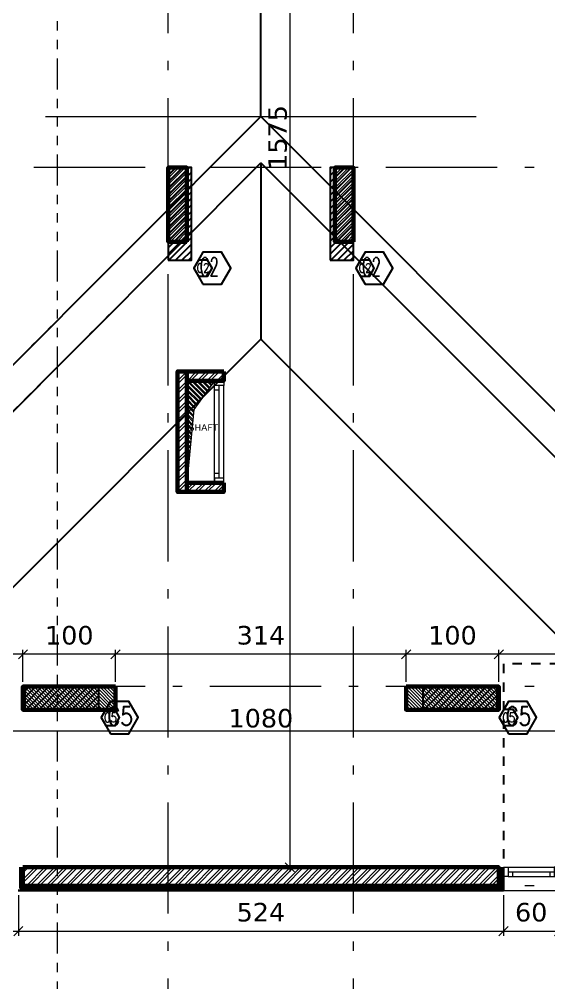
# Model space of a CAD drawing. Header units: inches. Extents: x -48 to 777, y -156 to 510.
# Drawn here: x 200.57 to 206.29, y 126.66 to 137.06 of the extents above; entities that cross this region are included whole.
import ezdxf
from ezdxf.enums import TextEntityAlignment as Align

# ---------------------------------------------------------------- set-up
doc = ezdxf.new("R2010")
doc.units = ezdxf.units.IN
doc.header["$MEASUREMENT"] = 0
doc.set_wipeout_variables(frame=1)
for name, pattern in [('ACAD_ISO06W100', [36, 24, -3, 0, -3, 0, -3, 0, -3]), ('ACAD_ISO10W100', [18, 12, -3, 0, -3]), ('HIDDEN', [0.375, 0.25, -0.125])]:
    doc.linetypes.add(name, pattern=pattern)
doc.layers.get('Defpoints').update_dxf_attribs({"lineweight": 5})
for name, color, linetype, lineweight in [('A-AXIS', 253, 'ACAD_ISO10W100', 5), ('A-AXIS ST', 251, 'ACAD_ISO10W100', 5), ('A-DIM', 9, 'Continuous', 5), ('A-HIDDEN', 254, 'HIDDEN', 5), ('A-LEVELS', 139, 'Continuous', 20), ('A-LIMIT LOT', 235, 'ACAD_ISO10W100', 20), ('A-PILLARS', 1, 'Continuous', 60), ('A-PROJECTION2', 5, 'Continuous', 20), ('A-TEXT', 50, 'Continuous', 15), ('A-WALLS', 7, 'Continuous', 60), ('A-WINDOWS', 4, 'Continuous', 20), ('C-STONE', 42, 'Continuous', 30), ('D-STONE', 52, 'Continuous', 20), ('H-OTHERS', 189, 'Continuous', 5), ('H-PILLARS', 61, 'Continuous', 5), ('H-WALLS', 51, 'Continuous', 5)]:
    doc.layers.add(name, color=color, linetype=linetype, lineweight=lineweight)
for name, color, linetype in [('pts pc', 7, 'Continuous'), ('str-col-hatch', 8, 'Continuous'), ('str-COL-TAG-100', 1, 'Continuous'), ('str-COL-TAG-50', 7, 'Continuous'), ('str-columns', 3, 'Continuous'), ('str-sunken-slabs', 5, 'Continuous')]:
    doc.layers.add(name, color=color, linetype=linetype)
doc.styles.add('2mm', font='simplex.shx', dxfattribs={"height": 0.5})
doc.styles.add('ROMAN', font='ROMANS.SHX')
doc.styles.add('ROMAND', font='verdana.ttf')
doc.styles.add('ROMANS', font='romans__.ttf', dxfattribs={"height": 0.14})
doc.dimstyles.new('M-1.100', dxfattribs={"dimtxt": 0.2, "dimasz": 0.1, "dimexe": 0.05, "dimexo": 0.05, "dimgap": 0.1, "dimtad": 1, "dimlfac": 100, "dimrnd": 0.5, "dimzin": 9, "dimdsep": 46, "dimtxsty": 'ROMAND', "dimblk": 'OBLIQUE', "dimcen": 1, "dimdle": 0.05, "dimclrd": 256, "dimclre": 256, "dimclrt": 2, "dimadec": 0, "dimazin": 0, "dimtfac": 0.666667, "dimtmove": 2, "dimatfit": 3, "dimfxl": 0.04, "dimtolj": 1, "dimtzin": 5, "dimlwd": -1, "dimlwe": -1, "dimarcsym": 0})
pattern_1 = [(45, (-242.49175, -175.21088), (-0.053033009, 0.053033009), []), (45, (-242.4564, -175.21088), (-0.053033009, 0.053033009), [])]
pattern_2 = [(314.999999998, (-393240.839804, 494966.362857), (0.0176776695302, 0.0176776695291), [])]

# ---------------------------------------------------------------- blocks, each defined once
blk = doc.blocks.new('land 688')
at = {"layer": 'A-LEVELS', "linetype": 'Continuous'}
blk.add_lwpolyline([(495.25234, 265.22877), (495.48033, 265.5449), (495.66669, 265.87964), (495.90779, 266.05821), (496.34114, 266.54035), (496.72282, 267.05448), (497.0688, 267.542), (497.39495, 268.03876), (497.71757, 268.58158), (498.06907, 269.12485), (498.27171, 269.35189), (498.50106, 269.52416), (498.76347, 269.6237), (499.05669, 269.65869), (499.68572, 269.69257), (500.31253, 269.84935), (500.92643, 270.11099), (502.11152, 270.73251)], dxfattribs=at)
at = {"layer": 'A-LEVELS', "color": 209, "linetype": 'Continuous'}
blk.add_lwpolyline([(497.53209, 259.82043), (498.23025, 260.86358), (498.61498, 261.31926), (499.03226, 261.70265), (499.48867, 261.99245), (499.99074, 262.16756), (500.53841, 262.23178), (501.11856, 262.23824), (501.71651, 262.24585), (502.31762, 262.31355), (502.90723, 262.4968), (503.4713, 262.7131), (503.73962, 262.75201), (503.99693, 262.70274), (504.24504, 262.57232), (504.48746, 262.38849), (504.96942, 261.97234), (505.21604, 261.79593), (505.47114, 261.67788), (505.73799, 261.64414), (506.01579, 261.68913)], dxfattribs=at)
at = {"layer": 'pts pc', "linetype": 'Continuous'}
for points in [[(503.64664, 265.95935), (502.93587, 265.25615)], [(503.64285, 265.25236), (502.93966, 265.96314)]]:
    blk.add_lwpolyline(points, dxfattribs=at)
at = {"layer": 'pts pc', "color": 1, "insert": (503.79259, 265.85506), "char_height": 0.5, "width": 3.0714286, "attachment_point": 1, "rotation": 359.692852, "style": '2mm'}
blk.add_mtext('\\Fsimplex.shx;\\W1.0000000000;\\T1.0000000000;\\o\\l95.496', dxfattribs=at)
at = {"linetype": 'Continuous'}
blk.add_wipeout([(486.17887, 297.01503), (513.66021, 294.35761), (513.66021, 260.06347), (518.8926, 253.71568), (518.31699, 249.16369), (512.75137, 253.42742), (497.86419, 240.3685)], dxfattribs=at).dxf.layer = 'A-LIMIT LOT'
blk = doc.blocks.new('*U1172')
for p, q in [((50, 100), (1050, 100)), ((50, 50), (1050, 50)), ((50, 0), (1050, 0)), ((1000, 50), (1000, 0))]:
    blk.add_line(p, q)
for points in [[(0, 100), (50, 100), (50, 0), (0, 0)], [(100, 50), (100, 0)], [(1100, 100), (1050, 100), (1050, 0), (1100, 0)]]:
    blk.add_lwpolyline(points)
blk = doc.blocks.new('*U1174')
for p, q in [((50, 100), (550, 100)), ((50, 50), (550, 50)), ((50, 0), (550, 0)), ((500, 50), (500, 0))]:
    blk.add_line(p, q)
for points in [[(0, 100), (50, 100), (50, 0), (0, 0)], [(100, 50), (100, 0)], [(600, 100), (550, 100), (550, 0), (600, 0)]]:
    blk.add_lwpolyline(points)
blk = doc.blocks.new('AXIS')
at = {"layer": 'A-AXIS ST', "ltscale": 0.1}
for p, q in [((642.66853, 296.91777), (642.66853, 336.01919)), ((644.66853, 296.91777), (644.66853, 336.01919)), ((657.61853, 310.66777), (627.81853, 310.66777)), ((657.61853, 305.06777), (627.81853, 305.06777)), ((657.61853, 302.91777), (627.81853, 302.91777))]:
    blk.add_line(p, q, dxfattribs=at)
blk = doc.blocks.new('_Oblique')
at = {"color": 0, "linetype": 'ByBlock', "lineweight": -2}
blk.add_line((-0.5, -0.5), (0.5, 0.5), dxfattribs=at)
blk = doc.blocks.new('*D1179')
at = {"layer": 'A-DIM', "transparency": 16777216}
blk.add_line((203.491, 143.707), (203.491, 127.857), dxfattribs=at)
at = {"layer": 'Defpoints', "color": 0, "transparency": 16777216}
for p in [(203.491, 143.657), (203.491, 127.907), (203.491, 127.907)]:
    blk.add_point(p, dxfattribs=at)
at = {"layer": 'A-DIM', "transparency": 16777216, "xscale": 0.1, "yscale": 0.1, "zscale": 0.1}
for p, rotation in [((203.491, 143.657), 90), ((203.491, 127.907), 270)]:
    blk.add_blockref('_Oblique', p, dxfattribs=dict(at, rotation=rotation))
at = {"layer": 'A-DIM', "color": 2, "transparency": 16777216, "insert": (203.359, 135.782), "char_height": 0.2, "attachment_point": 5, "rotation": 90, "style": 'ROMAND'}
blk.add_mtext('\\A1;1575', dxfattribs=at)
blk = doc.blocks.new('*D1180')
at = {"layer": 'A-DIM', "transparency": 16777216}
for p, q in [((197.777, 129.557), (197.777, 129.329)), ((208.577, 129.557), (208.577, 129.329)), ((197.727, 129.379), (208.627, 129.379))]:
    blk.add_line(p, q, dxfattribs=at)
at = {"layer": 'Defpoints', "color": 0, "transparency": 16777216}
for p in [(197.777, 129.607), (208.577, 129.607), (208.577, 129.379)]:
    blk.add_point(p, dxfattribs=at)
at = {"layer": 'A-DIM', "transparency": 16777216, "xscale": 0.1, "yscale": 0.1, "zscale": 0.1, "rotation": 180}
blk.add_blockref('_Oblique', (197.777, 129.379), dxfattribs=at)
at = {"layer": 'A-DIM', "transparency": 16777216, "xscale": 0.1, "yscale": 0.1, "zscale": 0.1}
blk.add_blockref('_Oblique', (208.577, 129.379), dxfattribs=at)
at = {"layer": 'A-DIM', "color": 2, "transparency": 16777216, "insert": (203.177, 129.514), "char_height": 0.2, "attachment_point": 5, "style": 'ROMAND'}
blk.add_mtext('\\A1;1080', dxfattribs=at)
blk = doc.blocks.new('*D1183')
at = {"layer": 'A-DIM', "transparency": 16777216}
for p, q in [((205.746, 129.907), (205.746, 130.255)), ((208.577, 129.907), (208.577, 130.255)), ((208.627, 130.205), (205.696, 130.205))]:
    blk.add_line(p, q, dxfattribs=at)
at = {"layer": 'Defpoints', "color": 0, "transparency": 16777216}
for p in [(205.746, 130.205), (205.746, 129.857), (208.577, 129.857)]:
    blk.add_point(p, dxfattribs=at)
at = {"layer": 'A-DIM', "transparency": 16777216, "xscale": 0.1, "yscale": 0.1, "zscale": 0.1, "rotation": 180}
blk.add_blockref('_Oblique', (205.746, 130.205), dxfattribs=at)
at = {"layer": 'A-DIM', "transparency": 16777216, "xscale": 0.1, "yscale": 0.1, "zscale": 0.1}
blk.add_blockref('_Oblique', (208.577, 130.205), dxfattribs=at)
at = {"layer": 'A-DIM', "color": 2, "transparency": 16777216, "insert": (207.161, 130.409), "char_height": 0.2, "attachment_point": 5, "style": 'ROMAND'}
blk.add_mtext('\\A1;283', dxfattribs=at)
blk = doc.blocks.new('*D1184')
at = {"layer": 'A-DIM', "transparency": 16777216}
for p, q in [((204.746, 129.907), (204.746, 130.255)), ((205.746, 129.907), (205.746, 130.255)), ((205.796, 130.205), (204.696, 130.205))]:
    blk.add_line(p, q, dxfattribs=at)
at = {"layer": 'Defpoints', "color": 0, "transparency": 16777216}
for p in [(204.746, 130.205), (204.746, 129.857), (205.746, 129.857)]:
    blk.add_point(p, dxfattribs=at)
at = {"layer": 'A-DIM', "transparency": 16777216, "xscale": 0.1, "yscale": 0.1, "zscale": 0.1, "rotation": 180}
blk.add_blockref('_Oblique', (204.746, 130.205), dxfattribs=at)
at = {"layer": 'A-DIM', "transparency": 16777216, "xscale": 0.1, "yscale": 0.1, "zscale": 0.1}
blk.add_blockref('_Oblique', (205.746, 130.205), dxfattribs=at)
at = {"layer": 'A-DIM', "color": 2, "transparency": 16777216, "insert": (205.246, 130.409), "char_height": 0.2, "attachment_point": 5, "style": 'ROMAND'}
blk.add_mtext('\\A1;100', dxfattribs=at)
blk = doc.blocks.new('*D1185')
at = {"layer": 'A-DIM', "transparency": 16777216}
for p, q in [((201.608, 129.907), (201.608, 130.255)), ((204.746, 129.907), (204.746, 130.255)), ((204.796, 130.205), (201.558, 130.205))]:
    blk.add_line(p, q, dxfattribs=at)
at = {"layer": 'Defpoints', "color": 0, "transparency": 16777216}
for p in [(201.608, 130.205), (201.608, 129.857), (204.746, 129.857)]:
    blk.add_point(p, dxfattribs=at)
at = {"layer": 'A-DIM', "transparency": 16777216, "xscale": 0.1, "yscale": 0.1, "zscale": 0.1, "rotation": 180}
blk.add_blockref('_Oblique', (201.608, 130.205), dxfattribs=at)
at = {"layer": 'A-DIM', "transparency": 16777216, "xscale": 0.1, "yscale": 0.1, "zscale": 0.1}
blk.add_blockref('_Oblique', (204.746, 130.205), dxfattribs=at)
at = {"layer": 'A-DIM', "color": 2, "transparency": 16777216, "insert": (203.177, 130.409), "char_height": 0.2, "attachment_point": 5, "style": 'ROMAND'}
blk.add_mtext('\\A1;314', dxfattribs=at)
blk = doc.blocks.new('*D1186')
at = {"layer": 'A-DIM', "transparency": 16777216}
for p, q in [((200.608, 129.907), (200.608, 130.255)), ((201.608, 129.907), (201.608, 130.255)), ((201.658, 130.205), (200.558, 130.205))]:
    blk.add_line(p, q, dxfattribs=at)
at = {"layer": 'Defpoints', "color": 0, "transparency": 16777216}
for p in [(200.608, 130.205), (200.608, 129.857), (201.608, 129.857)]:
    blk.add_point(p, dxfattribs=at)
at = {"layer": 'A-DIM', "transparency": 16777216, "xscale": 0.1, "yscale": 0.1, "zscale": 0.1, "rotation": 180}
blk.add_blockref('_Oblique', (200.608, 130.205), dxfattribs=at)
at = {"layer": 'A-DIM', "transparency": 16777216, "xscale": 0.1, "yscale": 0.1, "zscale": 0.1}
blk.add_blockref('_Oblique', (201.608, 130.205), dxfattribs=at)
at = {"layer": 'A-DIM', "color": 2, "transparency": 16777216, "insert": (201.108, 130.409), "char_height": 0.2, "attachment_point": 5, "style": 'ROMAND'}
blk.add_mtext('\\A1;100', dxfattribs=at)
blk = doc.blocks.new('*D1187')
at = {"layer": 'A-DIM', "transparency": 16777216}
for p, q in [((197.777, 129.907), (197.777, 130.255)), ((200.608, 129.907), (200.608, 130.255)), ((200.658, 130.205), (197.727, 130.205))]:
    blk.add_line(p, q, dxfattribs=at)
at = {"layer": 'Defpoints', "color": 0, "transparency": 16777216}
for p in [(197.777, 130.205), (197.777, 129.857), (200.608, 129.857)]:
    blk.add_point(p, dxfattribs=at)
at = {"layer": 'A-DIM', "transparency": 16777216, "xscale": 0.1, "yscale": 0.1, "zscale": 0.1, "rotation": 180}
blk.add_blockref('_Oblique', (197.777, 130.205), dxfattribs=at)
at = {"layer": 'A-DIM', "transparency": 16777216, "xscale": 0.1, "yscale": 0.1, "zscale": 0.1}
blk.add_blockref('_Oblique', (200.608, 130.205), dxfattribs=at)
at = {"layer": 'A-DIM', "color": 2, "transparency": 16777216, "insert": (199.192, 130.409), "char_height": 0.2, "attachment_point": 5, "style": 'ROMAND'}
blk.add_mtext('\\A1;283', dxfattribs=at)
blk = doc.blocks.new('*D1213')
at = {"layer": 'A-DIM', "transparency": 16777216}
for p, q in [((199.958, 127.607), (199.958, 127.167)), ((200.558, 127.607), (200.558, 127.167)), ((199.908, 127.217), (200.608, 127.217))]:
    blk.add_line(p, q, dxfattribs=at)
at = {"layer": 'Defpoints', "color": 0, "transparency": 16777216}
for p in [(199.958, 127.657), (200.558, 127.657), (200.558, 127.217)]:
    blk.add_point(p, dxfattribs=at)
at = {"layer": 'A-DIM', "transparency": 16777216, "xscale": 0.1, "yscale": 0.1, "zscale": 0.1, "rotation": 180}
blk.add_blockref('_Oblique', (199.958, 127.217), dxfattribs=at)
at = {"layer": 'A-DIM', "transparency": 16777216, "xscale": 0.1, "yscale": 0.1, "zscale": 0.1}
blk.add_blockref('_Oblique', (200.558, 127.217), dxfattribs=at)
at = {"layer": 'A-DIM', "color": 2, "transparency": 16777216, "insert": (200.258, 127.421), "char_height": 0.2, "attachment_point": 5, "style": 'ROMAND'}
blk.add_mtext('\\A1;60', dxfattribs=at)
blk = doc.blocks.new('*D1214')
at = {"layer": 'A-DIM', "transparency": 16777216}
for p, q in [((200.558, 127.607), (200.558, 127.167)), ((205.796, 127.607), (205.796, 127.167)), ((200.508, 127.217), (205.846, 127.217))]:
    blk.add_line(p, q, dxfattribs=at)
at = {"layer": 'Defpoints', "color": 0, "transparency": 16777216}
for p in [(200.558, 127.657), (205.796, 127.657), (205.796, 127.217)]:
    blk.add_point(p, dxfattribs=at)
at = {"layer": 'A-DIM', "transparency": 16777216, "xscale": 0.1, "yscale": 0.1, "zscale": 0.1, "rotation": 180}
blk.add_blockref('_Oblique', (200.558, 127.217), dxfattribs=at)
at = {"layer": 'A-DIM', "transparency": 16777216, "xscale": 0.1, "yscale": 0.1, "zscale": 0.1}
blk.add_blockref('_Oblique', (205.796, 127.217), dxfattribs=at)
at = {"layer": 'A-DIM', "color": 2, "transparency": 16777216, "insert": (203.177, 127.421), "char_height": 0.2, "attachment_point": 5, "style": 'ROMAND'}
blk.add_mtext('\\A1;524', dxfattribs=at)
blk = doc.blocks.new('*D1215')
at = {"layer": 'A-DIM', "transparency": 16777216}
for p, q in [((205.796, 127.607), (205.796, 127.167)), ((206.396, 127.607), (206.396, 127.167)), ((205.746, 127.217), (206.446, 127.217))]:
    blk.add_line(p, q, dxfattribs=at)
at = {"layer": 'Defpoints', "color": 0, "transparency": 16777216}
for p in [(205.796, 127.657), (206.396, 127.657), (206.396, 127.217)]:
    blk.add_point(p, dxfattribs=at)
at = {"layer": 'A-DIM', "transparency": 16777216, "xscale": 0.1, "yscale": 0.1, "zscale": 0.1, "rotation": 180}
blk.add_blockref('_Oblique', (205.796, 127.217), dxfattribs=at)
at = {"layer": 'A-DIM', "transparency": 16777216, "xscale": 0.1, "yscale": 0.1, "zscale": 0.1}
blk.add_blockref('_Oblique', (206.396, 127.217), dxfattribs=at)
at = {"layer": 'A-DIM', "color": 2, "transparency": 16777216, "insert": (206.096, 127.421), "char_height": 0.2, "attachment_point": 5, "style": 'ROMAND'}
blk.add_mtext('\\A1;60', dxfattribs=at)
blk = doc.blocks.new('*D1229')
at = {"layer": 'A-DIM', "transparency": 16777216}
for p, q in [((196.727, 129.507), (196.727, 125.756)), ((209.626, 129.507), (209.626, 125.756)), ((196.677, 125.806), (209.676, 125.806))]:
    blk.add_line(p, q, dxfattribs=at)
at = {"layer": 'Defpoints', "color": 0, "transparency": 16777216}
for p in [(196.727, 129.557), (209.626, 129.557), (209.626, 125.806)]:
    blk.add_point(p, dxfattribs=at)
at = {"layer": 'A-DIM', "transparency": 16777216, "xscale": 0.1, "yscale": 0.1, "zscale": 0.1, "rotation": 180}
blk.add_blockref('_Oblique', (196.727, 125.806), dxfattribs=at)
at = {"layer": 'A-DIM', "transparency": 16777216, "xscale": 0.1, "yscale": 0.1, "zscale": 0.1}
blk.add_blockref('_Oblique', (209.626, 125.806), dxfattribs=at)
at = {"layer": 'A-DIM', "color": 2, "transparency": 16777216, "insert": (203.177, 126.01), "char_height": 0.2, "attachment_point": 5, "style": 'ROMAND'}
blk.add_mtext('\\A1;1290', dxfattribs=at)
blk = doc.blocks.new('tags')
at = {"layer": 'str-COL-TAG-100', "color": 2}
blk.add_lwpolyline([(0.125, -0.262), (0.325, -0.262), (0.425, -0.088), (0.325, 0.085), (0.125, 0.085), (0.025, -0.088)], close=True, dxfattribs=at)
at = {"layer": 'str-COL-TAG-50', "color": 2}
blk.add_lwpolyline([(0.075, -0.175), (0.175, -0.175), (0.225, -0.088), (0.175, -0.002), (0.075, -0.002), (0.025, -0.088)], close=True, dxfattribs=at)
at = {"layer": 'str-COL-TAG-100', "color": 1, "style": 'ROMANS', "width": 0.699426}
blk.add_attdef('NUMBER', text='', height=0.2, dxfattribs=at).set_placement((0.092, -0.174), (0.368, -0.174), align=Align.FIT)
at = {"layer": 'str-COL-TAG-50', "color": 1, "style": 'ROMANS', "width": 0.697102}
blk.add_attdef('NUMBER', text='', height=0.1, dxfattribs=at).set_placement((0.056, -0.138), (0.194, -0.138), align=Align.FIT)

msp = doc.modelspace()

# ---------------------------------------------------------------- block references
at = {"layer": 'A-HIDDEN', "ltscale": 0.4}
msp.add_blockref('land 688', (-299.53343, -133.48597), dxfattribs=at)

# ---------------------------------------------------------------- next in the draw order: hatches: boundary and pattern name
at = {"layer": 'H-OTHERS'}
h = msp.add_hatch(dxfattribs=at)
h.set_pattern_fill('ANSI32', color=256, scale=0.1, angle=-231.511645)
h.set_pattern_definition([(135, (194.232857, 117.487407), (-0.026516504, -0.026516504), []), (135, (194.232857, 117.505084), (-0.026516504, -0.026516504), [])])
h.paths.add_polyline_path([(202.67678, 133.15688), (202.45129, 132.84646), (202.37678, 132.05688), (202.37678, 133.15688)])
at = {"layer": 'H-PILLARS', "linetype": 'Continuous'}
h = msp.add_hatch(dxfattribs=at)
h.set_pattern_fill('ANSI31', color=256, scale=0.2)
h.set_pattern_definition([(45, (-343.241753, -178.00263), (-0.0176776695, 0.0176776695), [])])
h.paths.add_polyline_path([(202.37678, 134.65688), (202.17678, 134.65688), (202.17678, 135.45688), (202.37678, 135.45688)])
h = msp.add_hatch(dxfattribs=at)
h.set_pattern_fill('ANSI31', color=256, scale=0.2)
h.set_pattern_definition([(45, (-341.441753, -178.00263), (-0.0176776695, 0.0176776695), [])])
h.paths.add_polyline_path([(204.17678, 134.65688), (203.97678, 134.65688), (203.97678, 135.45688), (204.17678, 135.45688)])
at = {"layer": 'H-PILLARS'}
h = msp.add_hatch(dxfattribs=at)
h.set_pattern_fill('ANSI31', color=256, scale=0.2, angle=-51.511645)
h.set_pattern_definition(pattern_2)
h.paths.add_polyline_path([(200.60775, 129.85688), (200.60775, 129.60688), (201.60775, 129.60688), (201.60775, 129.85688)])
h = msp.add_hatch(dxfattribs=at)
h.set_pattern_fill('ANSI31', color=256, scale=0.2, angle=-51.511645)
h.set_pattern_definition(pattern_2)
h.paths.add_polyline_path([(205.7458, 129.85688), (205.7458, 129.60688), (204.7458, 129.60688), (204.7458, 129.85688)])
at = {"layer": 'H-WALLS'}
h = msp.add_hatch(dxfattribs=at)
h.set_pattern_fill('ANSI32', color=256, scale=0.2)
h.set_pattern_definition(pattern_1)
h.paths.add_polyline_path([(202.37678, 131.95688), (202.27678, 131.95688), (202.27678, 133.25688), (202.37678, 133.25688)])
h = msp.add_hatch(dxfattribs=at)
h.set_pattern_fill('ANSI32', color=256, scale=0.2)
h.set_pattern_definition(pattern_1)
h.paths.add_polyline_path([(202.77678, 133.25688), (202.37678, 133.25688), (202.37678, 133.15688), (202.77678, 133.15688)])
h = msp.add_hatch(dxfattribs=at)
h.set_pattern_fill('ANSI32', color=256, scale=0.2)
h.set_pattern_definition(pattern_1)
h.paths.add_polyline_path([(202.77678, 132.05688), (202.37678, 132.05688), (202.37678, 131.95688), (202.77678, 131.95688)])
h = msp.add_hatch(dxfattribs=at)
h.set_pattern_fill('ANSI32', color=256, scale=0.2)
h.set_pattern_definition(pattern_1)
h.paths.add_polyline_path([(200.60775, 127.90688), (205.7458, 127.90688), (205.7458, 127.70688), (200.60775, 127.70688)])
at = {"layer": 'str-col-hatch'}
h = msp.add_hatch(dxfattribs=at)
h.set_pattern_fill('ANSI31', color=256, scale=0.4)
h.set_pattern_definition([(45, (-494.00302, 83.647635), (-0.035355339, 0.035355339), [])])
h.paths.add_polyline_path([(202.17678, 135.45688), (202.17678, 134.45688), (202.42678, 134.45688), (202.42678, 135.45688)])
h = msp.add_hatch(dxfattribs=at)
h.set_pattern_fill('ANSI31', color=256, scale=0.4)
h.set_pattern_definition([(45, (-492.25302, 83.647635), (-0.035355339, 0.035355339), [])])
h.paths.add_polyline_path([(203.92678, 135.45688), (203.92678, 134.45688), (204.17678, 134.45688), (204.17678, 135.45688)])
h = msp.add_hatch(dxfattribs=at)
h.set_pattern_fill('ANSI31', color=256, scale=0.4)
h.set_pattern_definition([(45, (-494.95302, 78.897635), (-0.035355339, 0.035355339), [])])
h.paths.add_polyline_path([(200.62678, 129.85688), (200.62678, 129.60688), (201.42678, 129.60688), (201.42678, 129.85688)])
h = msp.add_hatch(dxfattribs=at)
h.set_pattern_fill('ANSI31', color=256, scale=0.4)
h.set_pattern_definition([(45, (-490.65302, 78.897635), (-0.035355339, 0.035355339), [])])
h.paths.add_polyline_path([(204.92678, 129.85688), (204.92678, 129.60688), (205.72678, 129.60688), (205.72678, 129.85688)])

# ---------------------------------------------------------------- next in the draw order: linework, layer by layer
at = {"layer": 'A-AXIS', "linetype": 'ACAD_ISO06W100', "ltscale": 0.014}
msp.add_lwpolyline([(200.97678, 162.53523), (200.97678, 107.99672)], dxfattribs=at)
at = {"layer": 'A-HIDDEN', "ltscale": 0.4}
for p, q in [((203.17659, 136.0067), (203.17659, 149.35863)), ((203.17659, 136.0067), (196.72678, 129.55688)), ((203.17659, 136.0067), (209.62641, 129.55688)), ((197.22678, 129.55688), (203.17678, 135.50688)), ((203.17678, 135.50688), (209.12678, 129.55688)), ((203.17678, 135.50688), (203.17678, 133.60688)), ((203.17678, 133.60688), (197.22678, 127.65688)), ((209.12678, 127.65688), (203.17678, 133.60688))]:
    msp.add_line(p, q, dxfattribs=at)
at = {"layer": 'A-HIDDEN', "linetype": 'HIDDEN', "ltscale": 0.3}
for points in [[(203.17678, 136.00688), (203.17678, 143.65688)], [(206.39581, 127.65688), (206.39581, 130.10113), (205.7958, 130.10113), (205.7958, 127.65688)]]:
    msp.add_lwpolyline(points, dxfattribs=at)
at = {"layer": 'A-PILLARS'}
for points in [[(202.37678, 134.65688), (202.17678, 134.65688), (202.17678, 135.45688), (202.37678, 135.45688)], [(204.17678, 134.65688), (203.97678, 134.65688), (203.97678, 135.45688), (204.17678, 135.45688)], [(201.60775, 129.85688), (201.60775, 129.60688), (200.60775, 129.60688), (200.60775, 129.85688)], [(204.7458, 129.85688), (204.7458, 129.60688), (205.7458, 129.60688), (205.7458, 129.85688)]]:
    msp.add_lwpolyline(points, close=True, dxfattribs=at)
at = {"layer": 'A-PROJECTION2'}
msp.add_lwpolyline([(202.37678, 132.05688), (202.67678, 132.05688), (202.67678, 133.15688), (202.37678, 133.15688)], close=True, dxfattribs=at)
at = {"layer": 'A-WALLS'}
for points in [[(202.37678, 131.95688), (202.27678, 131.95688), (202.27678, 133.25688), (202.37678, 133.25688)], [(202.77678, 133.25688), (202.37678, 133.25688), (202.37678, 133.15688), (202.77678, 133.15688)], [(202.77678, 132.05688), (202.37678, 132.05688), (202.37678, 131.95688), (202.77678, 131.95688)]]:
    msp.add_lwpolyline(points, close=True, dxfattribs=at)
at = {"layer": 'A-WALLS', "linetype": 'Continuous'}
msp.add_lwpolyline([(200.60775, 127.90688), (205.7458, 127.90688), (205.7458, 127.70688), (200.60775, 127.70688)], close=True, dxfattribs=at)
at = {"layer": 'A-WINDOWS'}
msp.add_line((200.85005, 136.0067), (205.50314, 136.0067), dxfattribs=at)
at = {"layer": 'C-STONE', "linetype": 'Continuous'}
for points in [[(205.7958, 127.90688), (205.7958, 127.65688), (200.55775, 127.65688)], [(200.57775, 127.67688), (205.7758, 127.67688), (205.7758, 127.90688)], [(200.57775, 127.90688), (200.57775, 127.67688)]]:
    msp.add_lwpolyline(points, dxfattribs=at)
at = {"layer": 'D-STONE', "linetype": 'Continuous'}
msp.add_line((205.79581, 127.65688), (206.39581, 127.65688), dxfattribs=at)
at = {"layer": 'H-OTHERS'}
msp.add_lwpolyline([(202.67678, 133.15688), (202.45129, 132.84646), (202.37678, 132.05688), (202.37678, 133.15688), (202.67678, 133.15688)], dxfattribs=at)
at = {"layer": 'str-columns'}
for points in [[(202.17678, 134.45688), (202.42678, 134.45688), (202.42678, 135.45688), (202.17678, 135.45688)], [(203.92678, 134.45688), (204.17678, 134.45688), (204.17678, 135.45688), (203.92678, 135.45688)], [(201.42678, 129.60688), (201.42678, 129.85688), (200.62678, 129.85688), (200.62678, 129.60688)], [(205.72678, 129.60688), (205.72678, 129.85688), (204.92678, 129.85688), (204.92678, 129.60688)]]:
    msp.add_lwpolyline(points, close=True, dxfattribs=at)
at = {"layer": 'str-sunken-slabs', "ltscale": 0.4}
for p, q in [((203.17659, 136.0067), (203.17659, 149.35863)), ((203.17659, 136.0067), (196.72678, 129.55688)), ((203.17659, 136.0067), (209.62641, 129.55688)), ((197.22678, 129.55688), (203.17678, 135.50688)), ((203.17678, 135.50688), (209.12678, 129.55688)), ((203.17678, 135.50688), (203.17678, 133.60688)), ((203.17678, 133.60688), (197.22678, 127.65688)), ((209.12678, 127.65688), (203.17678, 133.60688))]:
    msp.add_line(p, q, dxfattribs=at)
at = {"layer": 'str-sunken-slabs', "linetype": 'HIDDEN', "ltscale": 0.3}
msp.add_lwpolyline([(206.39581, 127.65688), (206.39581, 130.10113), (205.7958, 130.10113), (205.7958, 127.65688)], dxfattribs=at)

# ---------------------------------------------------------------- next in the draw order: block references
at = {"layer": 'A-DIM'}
msp.add_blockref('AXIS', (-440.49175, -175.21088), dxfattribs=at)
at = {"layer": 'A-WINDOWS', "xscale": -0.0009999999999906004, "yscale": 0.0009999999999906004, "zscale": 0.0009999999999906004, "rotation": 270}
msp.add_blockref('*U1172', (202.67678, 132.05688), dxfattribs=at)
at = {"layer": 'A-WINDOWS', "xscale": 0.0009999999999906004, "yscale": 0.0009999999999906004, "zscale": 0.0009999999999906004}
msp.add_blockref('*U1174', (205.79581, 127.80688), dxfattribs=at)
at = {"layer": 'str-columns'}
ref = msp.add_blockref('tags', (202.42678, 134.46073), dxfattribs=at)
ref.add_attrib('NUMBER', 'C2', dxfattribs={"layer": 'str-COL-TAG-50', "color": 1, "height": 0.1, "style": 'ROMANS', "width": 0.63631}).set_placement((202.48297, 134.32323), (202.62056, 134.32323), align=Align.FIT)
ref.add_attrib('NUMBER', 'C2', dxfattribs={"layer": 'str-COL-TAG-100', "color": 1, "height": 0.2, "style": 'ROMAN', "width": 0.564429}).set_placement((202.51862, 134.28667), (202.72289, 134.28667), align=Align.FIT)
ref = msp.add_blockref('tags', (204.17678, 134.46073), dxfattribs=at)
ref.add_attrib('NUMBER', 'C2', dxfattribs={"layer": 'str-COL-TAG-50', "color": 1, "height": 0.1, "style": 'ROMANS', "width": 0.63631}).set_placement((204.23297, 134.32323), (204.37056, 134.32323), align=Align.FIT)
ref.add_attrib('NUMBER', 'C2', dxfattribs={"layer": 'str-COL-TAG-100', "color": 1, "height": 0.2, "style": 'ROMAN', "width": 0.564429}).set_placement((204.26862, 134.28667), (204.47289, 134.28667), align=Align.FIT)
ref = msp.add_blockref('tags', (201.42678, 129.61073), dxfattribs=at)
ref.add_attrib('NUMBER', 'C5', dxfattribs={"layer": 'str-COL-TAG-50', "color": 1, "height": 0.1, "style": 'ROMANS', "width": 0.63631}).set_placement((201.48297, 129.47323), (201.62056, 129.47323), align=Align.FIT)
ref.add_attrib('NUMBER', 'C5', dxfattribs={"layer": 'str-COL-TAG-100', "color": 1, "height": 0.2, "style": 'ROMANS', "width": 0.638431}).set_placement((201.51862, 129.43667), (201.79471, 129.43667), align=Align.FIT)
ref = msp.add_blockref('tags', (205.72678, 129.61073), dxfattribs=at)
ref.add_attrib('NUMBER', 'C5', dxfattribs={"layer": 'str-COL-TAG-50', "color": 1, "height": 0.1, "style": 'ROMANS', "width": 0.63631}).set_placement((205.78297, 129.47323), (205.92056, 129.47323), align=Align.FIT)
ref.add_attrib('NUMBER', 'C5', dxfattribs={"layer": 'str-COL-TAG-100', "color": 1, "height": 0.2, "style": 'ROMANS', "width": 0.638431}).set_placement((205.81862, 129.43667), (206.09471, 129.43667), align=Align.FIT)

# ---------------------------------------------------------------- next in the draw order: texts
at = {"layer": 'A-TEXT', "insert": (202.3997, 132.68792), "char_height": 0.07, "width": 0.6766314, "attachment_point": 1, "style": 'ROMAND'}
msp.add_mtext('SHAFT', dxfattribs=at)

# ---------------------------------------------------------------- next in the draw order: dimensions: what is measured, and where the dimension line sits
at = {"layer": 'A-DIM'}
dim = msp.add_linear_dim(base=(203.49114, 127.90688), p1=(203.49114, 143.65688), p2=(203.49114, 127.90688), angle=90, dimstyle='M-1.100', override={"dimgap": 0.03}, dxfattribs=at)
dim.commit()
dim.dimension.update_dxf_attribs({"geometry": '*D1179', "text_midpoint": (203.35872, 135.78188)})
for base, p1, p2, picture, middle in [((197.77678, 130.20476), (200.60775, 129.85688), (197.77678, 129.85688), '*D1187', (199.19226, 130.40932)), ((200.60775, 130.20476), (201.60775, 129.85688), (200.60775, 129.85688), '*D1186', (201.10775, 130.40885)), ((201.607751, 130.204756), (204.745805, 129.856884), (201.607751, 129.856884), '*D1185', (203.176778, 130.40892)), ((204.7458, 130.20476), (205.7458, 129.85688), (204.7458, 129.85688), '*D1184', (205.2458, 130.40885)), ((205.7458, 130.20476), (208.57678, 129.85688), (205.7458, 129.85688), '*D1183', (207.16129, 130.40932)), ((209.62641, 125.80556), (196.72678, 129.55688), (209.62641, 129.55688), '*D1229', (203.17659, 126.00973)), ((200.55775, 127.21661), (199.95775, 127.65688), (200.55775, 127.65688), '*D1213', (200.25775, 127.42071)), ((205.79581, 127.21661), (200.55775, 127.65688), (205.79581, 127.65688), '*D1214', (203.17678, 127.42078)), ((206.39581, 127.21661), (205.79581, 127.65688), (206.39581, 127.65688), '*D1215', (206.09581, 127.42071))]:
    dim = msp.add_linear_dim(base=base, p1=p1, p2=p2, dimstyle='M-1.100', dxfattribs=at)
    dim.commit()
    dim.dimension.update_dxf_attribs({"geometry": picture, "text_midpoint": middle})
dim = msp.add_linear_dim(base=(208.57678, 129.37927), p1=(197.77678, 129.60688), p2=(208.57678, 129.60688), dimstyle='M-1.100', override={"dimgap": 0.03}, dxfattribs=at)
dim.commit()
dim.dimension.update_dxf_attribs({"geometry": '*D1180', "text_midpoint": (203.17678, 129.51384)})

doc.saveas('drawing.dxf')
